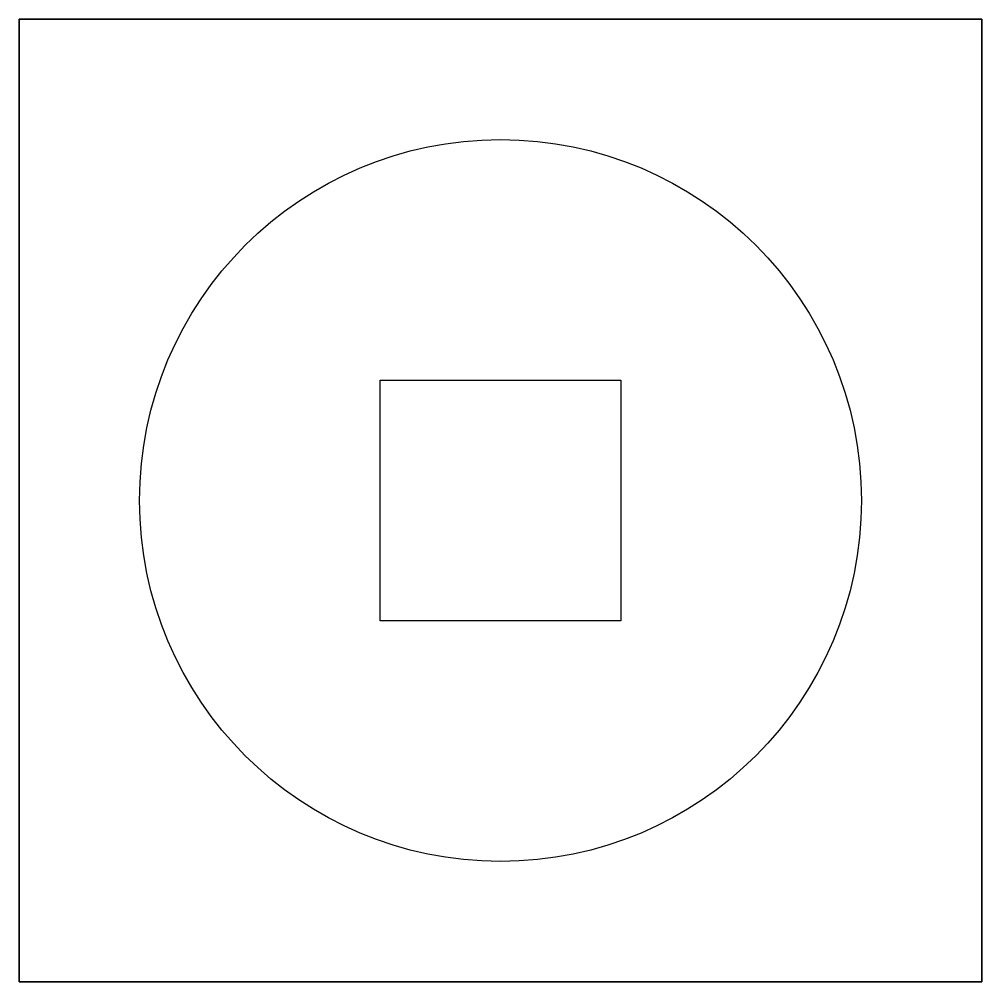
# Model space of a CAD drawing. Header units: millimetres. Extents: x -61 to 99, y -56 to 104.
import ezdxf

# ---------------------------------------------------------------- set-up
doc = ezdxf.new("R2010")
doc.units = ezdxf.units.MM

msp = doc.modelspace()

# ---------------------------------------------------------------- linework, layer by layer
for p, q in [((-60.56, -55.67, 20), (-60.56, 104.33, 20)), ((-60.56, 104.33, 20), (99.44, 104.33, 20)), ((99.44, 104.33, 20), (99.44, -55.67, 20)), ((99.44, -55.67, 20), (-60.56, -55.67, 20))]:
    msp.add_line(p, q)
msp.add_circle((19.44, 24.33, 40), 60)
for points in [[(-60.56, 104.33, 20), (-60.56, -55.67, 20), (99.44, -55.67, 20), (99.44, 104.33, 20)], [(99.44, -55.67, 40), (-60.56, -55.67, 40), (-60.56, 104.33, 40), (99.44, 104.33, 40)], [(39.44, 4.33, -79), (-0.56, 4.33, -79), (-0.56, 44.33, -79), (39.44, 44.33, -79)]]:
    msp.add_3dface(points)

doc.saveas('drawing.dxf')
